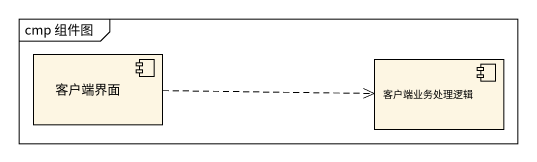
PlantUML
@startuml
mainframe cmp 组件图
component 客户端界面
component 客户端业务处理逻辑
客户端界面 .right.> 客户端业务处理逻辑
@enduml
